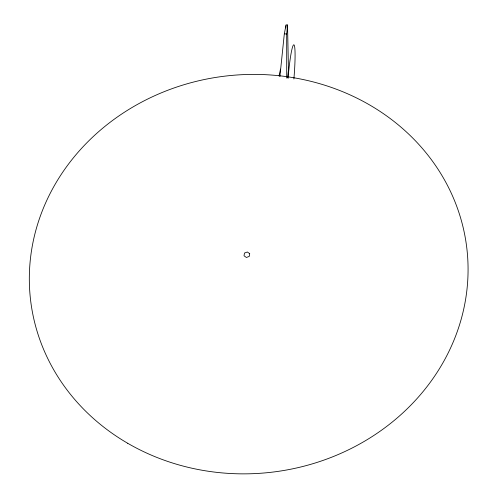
<?xml version="1.0" encoding="UTF-8"?>
<svg xmlns="http://www.w3.org/2000/svg" width="497" height="497" viewBox="0 0 497 497"><rect width="100%" height="100%" fill="white"/><g stroke="black" fill="none" stroke-linecap="round" stroke-linejoin="round"><path stroke-width="0.75" d="M285.812 27.913L286.005 25.614M286.707 78.066L286.694 34.038L287.539 24.993L286.067 24.85L284.327 33.808L279.886 76.6M287.626 77.482L288.459 69.922L287.539 24.993M279.078 75.935L280.488 69.12L280.563 71.326M284.327 33.808L286.694 34.038M288.061 78.396A32.852 2.932 -85.2 0 1 293.826 44.805A32.852 2.932 -85.2 0 1 293.889 78.98M249.705 253.675L249.233 256.415L246.382 257.471L244.015 255.781L244.493 253.048L247.338 251.998L249.705 253.675M127.71 443.274A219.662 199.415 -7 0 0 467.671 281.526A219.662 199.415 -7 0 0 150.715 97.567A219.662 199.415 -7 0 0 127.71 443.274"/></g></svg>
